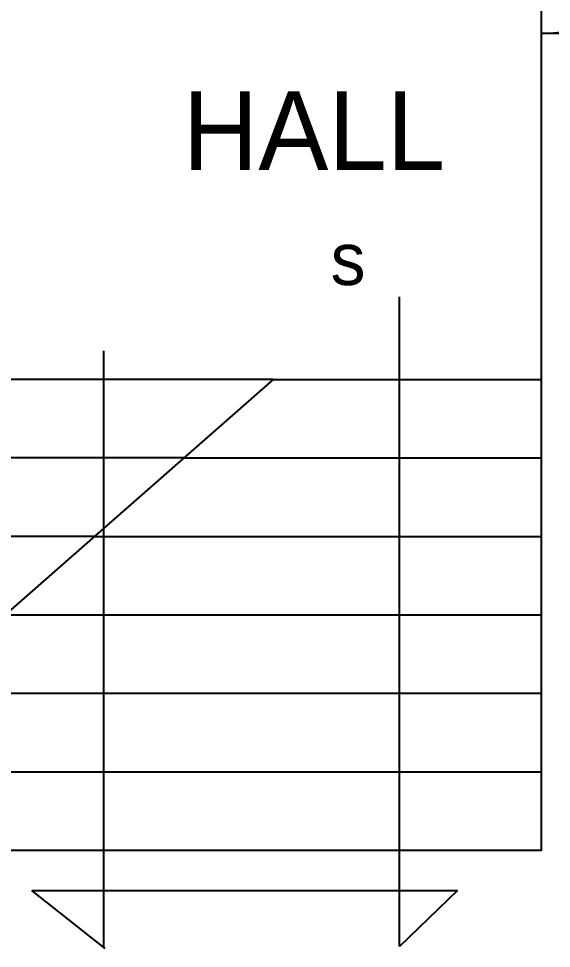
# Model space of a CAD drawing. Header units: millimetres. Extents: x 686.5 to 717.1, y 236.1 to 261.6.
# Drawn here: x 704.476 to 704.985, y 241.265 to 242.154 of the extents above; entities that cross this region are included whole.
import ezdxf

# ---------------------------------------------------------------- set-up
doc = ezdxf.new("R2010")
doc.units = ezdxf.units.MM
doc.linetypes.add('ACAD_ISO04W100', pattern=[30.5, 24, -3, 0.5, -3])
for name, color, linetype in [('ESCALERAS', 5, 'Continuous'), ('LETREROS', 31, 'Continuous'), ('MUE', 2, 'Continuous'), ('MURO1', 3, 'Continuous'), ('PROYECCIONES', 73, 'ACAD_ISO04W100'), ('PUERTAS', 191, 'Continuous')]:
    doc.layers.add(name, color=color, linetype=linetype)

msp = doc.modelspace()

# ---------------------------------------------------------------- linework, layer by layer
at = {"layer": 'ESCALERAS'}
for p, q in [((704.46324, 241.5835), (704.71949, 241.8085)), ((704.71949, 241.8085), (704.97574, 241.8085)), ((704.63407, 241.7335), (704.97574, 241.7335)), ((704.54865, 241.6585), (704.97574, 241.6585)), ((704.46324, 241.5835), (704.97574, 241.5835)), ((704.46324, 241.5085), (704.97574, 241.5085)), ((704.46324, 241.4335), (704.97574, 241.4335)), ((704.46324, 241.3585), (704.97574, 241.3585))]:
    msp.add_line(p, q, dxfattribs=at)
at = {"layer": 'MUE'}
for p, q in [((704.83991, 241.26638), (704.83991, 241.88754)), ((704.557, 241.83576), (704.557, 241.26608)), ((704.55874, 241.26453), (704.48845, 241.31995)), ((704.48845, 241.31995), (704.8954, 241.31995)), ((704.8954, 241.31995), (704.83991, 241.26638))]:
    msp.add_line(p, q, dxfattribs=at)
at = {"layer": 'MURO1'}
for p, q in [((704.97574, 241.35766), (704.97574, 242.13975)), ((704.97574, 242.13975), (705.01324, 242.13975))]:
    msp.add_line(p, q, dxfattribs=at)
at = {"layer": 'PROYECCIONES'}
for p, q in [((704.71949, 241.8085), (704.46324, 241.8085)), ((704.63407, 241.7335), (704.42574, 241.7335)), ((704.54865, 241.6585), (704.46324, 241.6585))]:
    msp.add_line(p, q, dxfattribs=at)
at = {"layer": 'PUERTAS'}
msp.add_line((704.97574, 242.13975), (704.97574, 242.36475), dxfattribs=at)
msp.add_arc((704.97574, 242.36475), 0.225, 270, 359.36337, dxfattribs=at)

# ---------------------------------------------------------------- texts
at = {"layer": 'LETREROS', "color": 1}
msp.add_text('HALL', height=0.075, dxfattribs=at).set_placement((704.63261, 242.0089))
at = {"layer": 'LETREROS', "insert": (704.77404, 241.94881), "char_height": 0.05, "width": 0.169375, "attachment_point": 1}
msp.add_mtext('s', dxfattribs=at)

doc.saveas('drawing.dxf')
